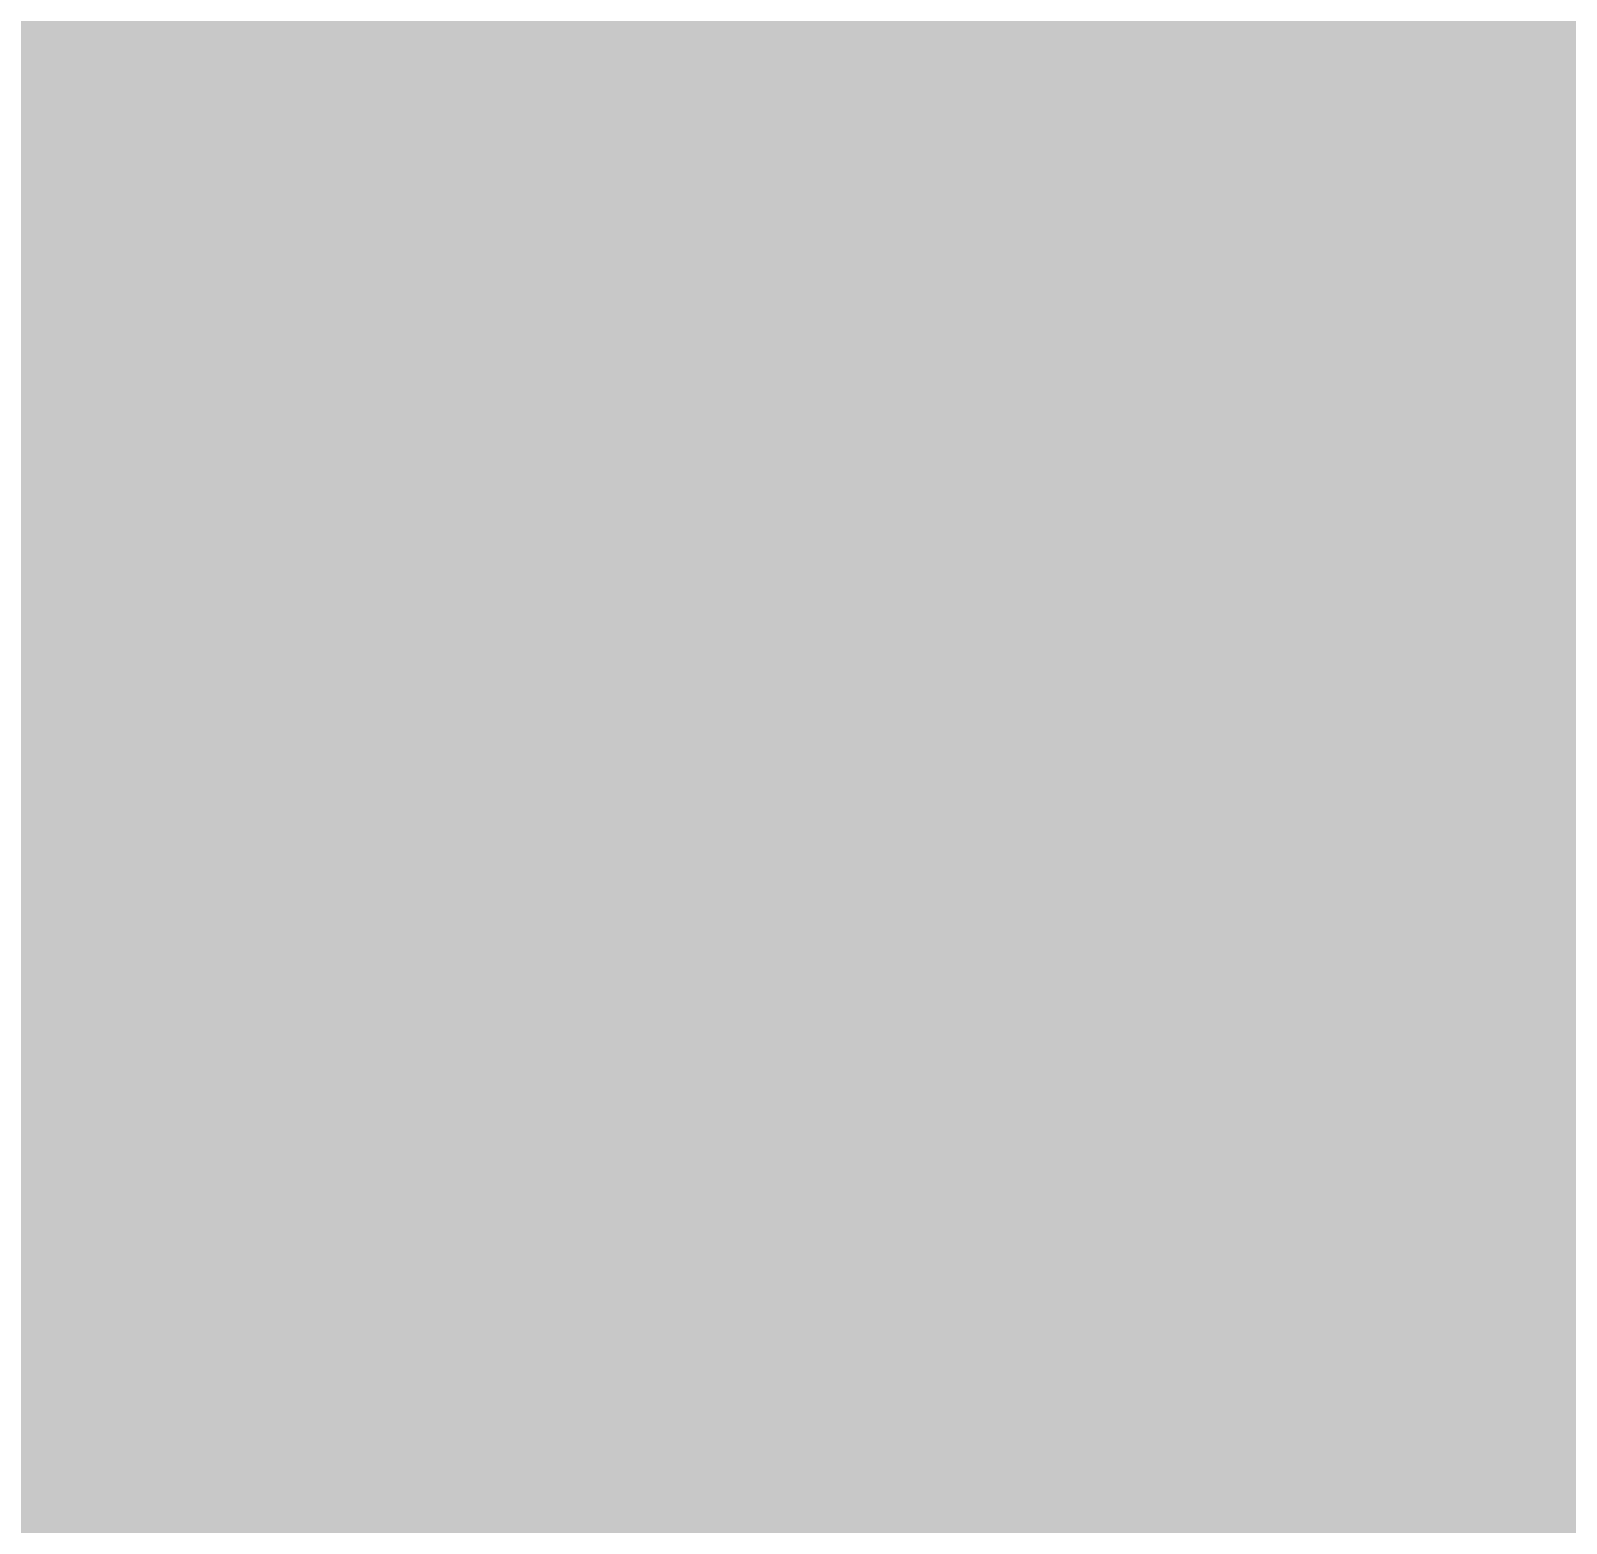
# Model space of a CAD drawing. Extents: x 383425 to 391668, y 6055101 to 6059545.
# Drawn here: x 387271.03256 to 387271.08051, y 6058492.93009 to 6058492.9767 of the extents above; entities that cross this region are included whole.
import ezdxf
from ezdxf.enums import TextEntityAlignment as Align

# ---------------------------------------------------------------- set-up
doc = ezdxf.new("R2010")
doc.units = 0
doc.header["$LTSCALE"] = 5
doc.header["$PDMODE"] = 35
doc.header["$PDSIZE"] = 20
doc.layers.get('Defpoints').update_dxf_attribs({"color": 9})
for name, color, linetype in [('AS-UNDERLAY-H', 141, 'Continuous'), ('CG-NOTES', 7, 'Continuous'), ('P-TXT', 4, 'Continuous')]:
    doc.layers.add(name, color=color, linetype=linetype)
doc.layers.add('F-AR-T', color=190, linetype='Continuous', lineweight=9)
doc.styles.add('80CG', font='ARIALN.TTF', dxfattribs={"height": 10})
doc.styles.add('80L', font='ARIALN.TTF', dxfattribs={"height": 10})
doc.dimstyles.new('Compass 5 000', dxfattribs={"dimscale": 5, "dimtxt": 9, "dimasz": 2, "dimexe": 0.2, "dimexo": 0.0625, "dimgap": 0.5, "dimtad": 0, "dimtih": 1, "dimtoh": 1, "dimzin": 0, "dimdsep": 46, "dimtxsty": '80CG', "dimcen": 0.1, "dimse1": 1, "dimse2": 1, "dimclrd": 256, "dimclrt": 256, "dimaunit": 1, "dimadec": 4, "dimazin": 0, "dimtfac": 0.06, "dimtofl": 0, "dimtmove": 0, "dimatfit": 1, "dimfxl": 0.2, "dimtolj": 1, "dimtzin": 0, "dimlwd": -1, "dimarcsym": 0})

# ---------------------------------------------------------------- blocks, each defined once
blk = doc.blocks.new('*D59')
at = {"layer": 'Defpoints', "color": 0, "transparency": 16777216}
for p in [(387343.729776, 6058492.820208), (387314.908568, 6058458.119981), (387328.23033, 6058447.055233)]:
    blk.add_point(p, dxfattribs=at)
at = {"layer": 'F-AR-T', "transparency": 16777216}
for p, q in [((387363.440859, 6058489.448091), (387369.830181, 6058497.140722)), ((387321.841008, 6058439.362602), (387257.373155, 6058361.744442)), ((387257.373155, 6058361.744442), (387247.373155, 6058361.744442))]:
    blk.add_line(p, q, dxfattribs=at)
for points in [[(387362.158754, 6058490.512978), (387364.722964, 6058488.383204), (387357.051538, 6058481.75546)], [(387320.558903, 6058440.427489), (387323.123113, 6058438.297715), (387328.23033, 6058447.055233)]]:
    blk.add_solid(points, dxfattribs=at)
at = {"layer": 'F-AR-T', "transparency": 16777216, "insert": (387207.625543, 6058361.744442), "char_height": 10, "attachment_point": 5, "style": '80CG'}
blk.add_mtext('\\A1;Weyerhaeuser\\P45.72 A/R \\PDLO 4508', dxfattribs=at)
blk = doc.blocks.new('*D104')
at = {"layer": 'Defpoints', "color": 0, "transparency": 16777216}
for p in [(387272.893304, 6058535.311171), (387290.191483, 6058527.808617), (387287.058369, 6058523.914448)]:
    blk.add_point(p, dxfattribs=at)
at = {"layer": 'P-TXT', "transparency": 16777216}
for p, q in [((387282.295033, 6058546.996646), (387288.563649, 6058554.787952)), ((387266.624688, 6058527.519864), (387243.177431, 6058498.377107)), ((387243.177431, 6058498.377107), (387233.177431, 6058498.377107))]:
    blk.add_line(p, q, dxfattribs=at)
for points in [[(387280.996482, 6058548.041415), (387283.593584, 6058545.951876), (387276.026417, 6058539.20534)], [(387265.326137, 6058528.564634), (387267.923239, 6058526.475095), (387272.893304, 6058535.311171)]]:
    blk.add_solid(points, dxfattribs=at)
at = {"layer": 'P-TXT', "transparency": 16777216, "insert": (387177.792029, 6058498.377107), "char_height": 10, "attachment_point": 5, "style": '80CG'}
blk.add_mtext('\\A1;Nuvista\\P5.00 Water Line R/W\\PLOC 250429', dxfattribs=at)
blk = doc.blocks.new('*U113')
at = {"layer": 'AS-UNDERLAY-H'}
h = blk.add_hatch(color=256, dxfattribs=at)
h.dxf.hatch_style = 1
edge = h.paths.add_edge_path()
edge.add_arc((0, 0), 11, 0, 360)
at = {"layer": 'CG-NOTES', "color": 182}
blk.add_circle((0, 0), 11, dxfattribs=at)
at = {"color": 182, "style": '80L'}
blk.add_attdef('#', text='', height=10, dxfattribs=at).set_placement((0, 0), align=Align.MIDDLE_CENTER)

msp = doc.modelspace()

# ---------------------------------------------------------------- block references
at = {"layer": 'CG-NOTES'}
msp.add_blockref('*U113', (387274.286907, 6058498.526776), dxfattribs=at)

# ---------------------------------------------------------------- dimensions: what is measured, and where the dimension line sits
at = {"layer": 'F-AR-T'}
dim = msp.add_linear_dim(base=(387328.23033, 6058447.055233), p1=(387343.729776, 6058492.820208), p2=(387314.908568, 6058458.119981), angle=230.2878, text='Weyerhaeuser\\P45.72 A/R \\PDLO 4508', dimstyle='Compass 5 000', dxfattribs=at)
dim.commit()
dim.dimension.update_dxf_attribs({"geometry": '*D59', "text_midpoint": (387207.625543, 6058361.744442), "dimtype": 161})
at = {"layer": 'P-TXT', "color": 3}
dim = msp.add_linear_dim(base=(387272.893304, 6058535.311171), p1=(387290.191483, 6058527.808617), p2=(387287.058369, 6058523.914448), angle=231.181, text='Nuvista\\P5.00 Water Line R/W\\PLOC 250429', dimstyle='Compass 5 000', dxfattribs=at)
dim.commit()
dim.dimension.update_dxf_attribs({"geometry": '*D104', "text_midpoint": (387177.792029, 6058498.377107), "dimtype": 161})

doc.saveas('drawing.dxf')
